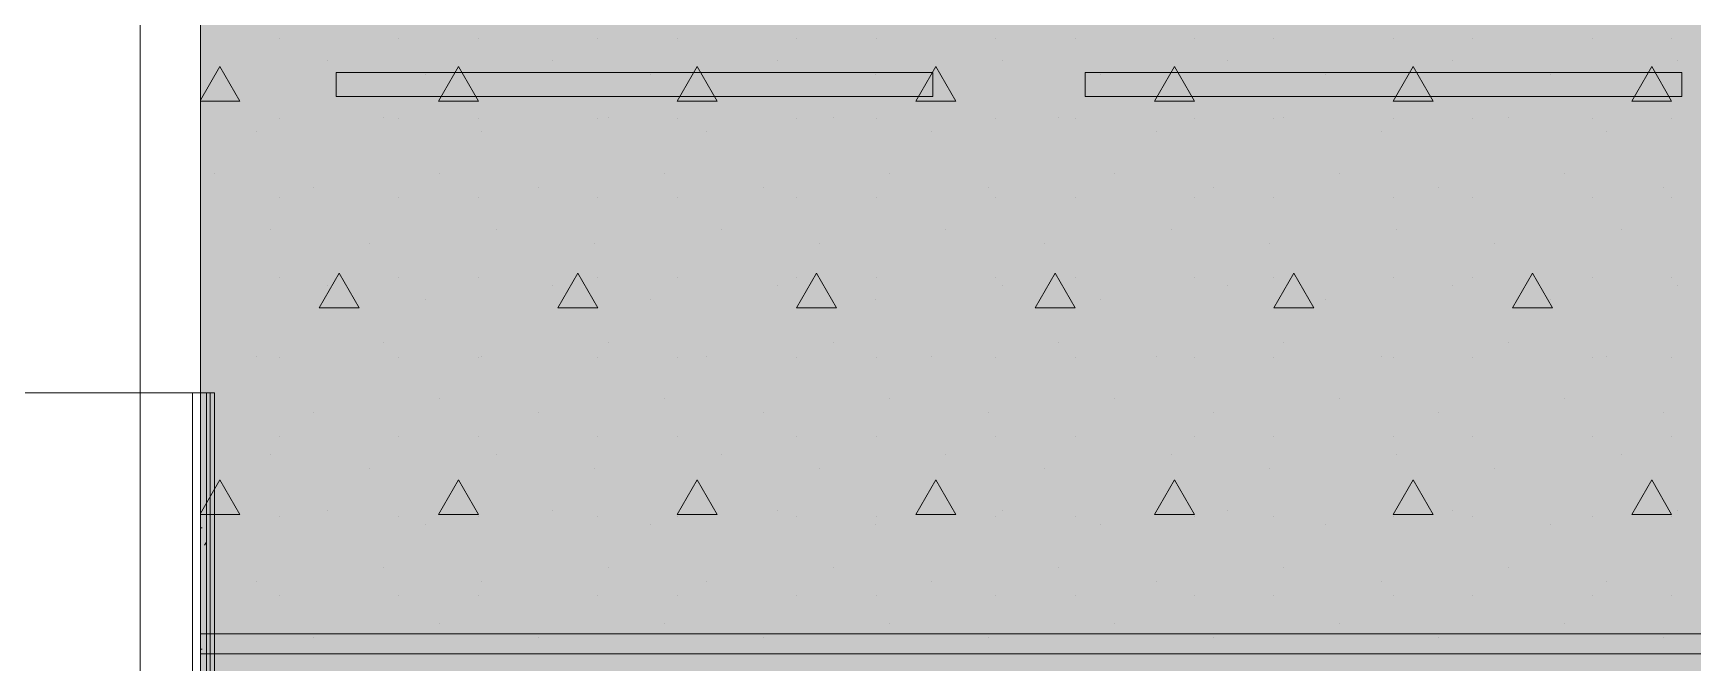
# Model space of a CAD drawing. Header units: millimetres. Extents: x -13069 to 207500, y -71366 to 56785.
# Drawn here: x 167557 to 171730, y 31204 to 32788 of the extents above; entities that cross this region are included whole.
import ezdxf

# ---------------------------------------------------------------- set-up
doc = ezdxf.new("R2010")
doc.units = ezdxf.units.MM
doc.layers.add('PDF _Подложка без мебели', color=7, linetype='Continuous')
doc.layers.add('PDF _Потолки', color=7, linetype='Continuous', lineweight=5, true_color=0x535353)
doc.layers.add('PDF _Ригели', color=7, linetype='Continuous', true_color=0x959595)
doc.layers.add('PDF _светильники', color=7, linetype='Continuous', true_color=0xffffff)

msp = doc.modelspace()

# ---------------------------------------------------------------- hatches: boundary and pattern name
at = {"layer": 'PDF _Потолки', "true_color": 0xffffff, "transparency": 33554559}
msp.add_hatch(color=7, dxfattribs=at).paths.add_polyline_path([(164998.924, 22658.343), (164998.924, 26422.341), (165168.919, 26422.341), (165168.919, 27608.343), (167412.919, 27608.343), (167427.922, 25005.844), (167427.922, 23805.844), (167427.922, 22132.342), (167397.123, 22132.342), (167397.123, 21526.544), (167675.12, 21526.544), (167675.12, 21159.741), (168160.02, 21159.741), (168157.225, 22062.441), (170317.021, 22062.441), (170317.021, 22667.443), (170565.422, 22667.443), (168531.523, 22676.443), (168531.523, 23506.442), (167977.922, 23506.442), (167977.922, 33404.643), (173867.619, 33404.643), (173925.022, 26392.343), (173779.82, 26392.343), (173779.82, 25405.941), (173933.024, 25405.941), (173955.32, 22652.441), (171517.021, 22663.241), (171517.021, 22007.443), (173980.522, 22007.443), (173998.82, 19747.442), (173800.822, 19747.442), (173800.822, 18418.542), (174009.52, 18418.542), (168168.321, 18418.243), (168163.621, 19961.541), (168163.621, 19961.041), (167690.123, 19961.041), (167690.123, 19115.341), (167375.12, 19115.341), (167375.12, 18483.041), (165792.021, 18483.041), (165792.021, 18784.542), (165130.223, 18784.542), (165130.223, 22112.341), (165639.524, 22112.341), (165639.524, 22658.343)])

# ---------------------------------------------------------------- linework, layer by layer
at = {"layer": 'PDF _Подложка без мебели', "lineweight": 18}
msp.add_lwpolyline([(167826.622, -7031.659, -0.41419022), (168226.622, -7431.659, -0.4141845), (167826.622, -7831.659, -0.4141845), (167426.622, -7431.659, -0.41419022), (167826.622, -7031.659), (167826.622, 46201.342)], format="xyb", dxfattribs=at)
for points in [[(167957.92, 31883.341), (167447.923, 31883.341)], [(167977.922, 29290.643), (167977.922, 31883.341)], [(167992.924, 29290.643), (167992.924, 31883.341)], [(168001.921, 29290.643), (168001.921, 31883.341)], [(167977.922, 31543.942), (167981.822, 31543.942)], [(167992.924, 31508.041), (167988.224, 31499.941)], [(167977.922, 31277.142), (173845.823, 31277.142)], [(167977.922, 31239.141), (167981.822, 31239.141)], [(173845.823, 31227.142), (167977.922, 31227.142)]]:
    msp.add_lwpolyline(points, dxfattribs=at)
msp.add_lwpolyline([(168012.919, 31883.341), (167957.92, 31883.341), (167957.92, 29290.643), (168012.919, 29290.643)], close=True, dxfattribs=at)
at = {"layer": 'PDF _Потолки', "color": 7, "lineweight": 13}
msp.add_lwpolyline([(171517.021, 22007.443), (171517.021, 22663.241), (173955.32, 22652.441), (173933.024, 25405.941), (173779.82, 25405.941), (173779.82, 26392.343), (173925.022, 26392.343), (173867.619, 33404.643), (167977.922, 33404.643), (167977.922, 23506.442), (168531.523, 23506.442), (168531.523, 22676.443), (170565.422, 22667.443), (170317.021, 22667.443), (170317.021, 22062.441)], dxfattribs=at)
at = {"layer": 'PDF _Потолки', "color": 161, "lineweight": 20, "true_color": 0x40a5ff}
for points in [[(168176.622, 32773.342), (168176.622, 32773.342)], [(168476.622, 32773.342), (168476.622, 32773.342)], [(168676.622, 32773.342), (168676.622, 32773.342)], [(168976.622, 32773.342), (168976.622, 32773.342)], [(169176.622, 32773.342), (169176.622, 32773.342)], [(169476.622, 32773.342), (169476.622, 32773.342)], [(169676.622, 32773.342), (169676.622, 32773.342)], [(169976.622, 32773.342), (169976.622, 32773.342)], [(170176.622, 32773.342), (170176.622, 32773.342)], [(170476.622, 32773.342), (170476.622, 32773.342)], [(170676.622, 32773.342), (170676.622, 32773.342)], [(170976.622, 32773.342), (170976.622, 32773.342)], [(171176.622, 32773.342), (171176.622, 32773.342)], [(171476.622, 32773.342), (171476.622, 32773.342)], [(171676.622, 32773.342), (171676.622, 32773.342)], [(168296.623, 32717.942), (168296.623, 32717.942)], [(168862.321, 32717.942), (168862.321, 32717.942)], [(169428.019, 32717.942), (169428.019, 32717.942)], [(169993.724, 32717.942), (169993.724, 32717.942)], [(170559.324, 32717.942), (170559.324, 32717.942)], [(171125.022, 32717.942), (171125.022, 32717.942)], [(171690.721, 32717.942), (171690.721, 32717.942)], [(167977.922, 32616.842), (168076.622, 32616.842), (168026.622, 32703.442), (167977.922, 32619.142)], [(167978.422, 32682.542), (167978.422, 32682.542)], [(168544.12, 32682.542), (168544.12, 32682.542)], [(169109.825, 32682.542), (169109.825, 32682.542)], [(169675.523, 32682.542), (169675.523, 32682.542)], [(170241.124, 32682.542), (170241.124, 32682.542)], [(170806.822, 32682.542), (170806.822, 32682.542)], [(171372.52, 32682.542), (171372.52, 32682.542)], [(168176.622, 32573.342), (168176.622, 32573.342)], [(168438.023, 32576.542), (168438.023, 32576.542)], [(168476.622, 32573.342), (168476.622, 32573.342)], [(168676.622, 32573.342), (168676.622, 32573.342)], [(168976.622, 32573.342), (168976.622, 32573.342)], [(169003.721, 32576.542), (169003.721, 32576.542)], [(169176.622, 32573.342), (169176.622, 32573.342)], [(169476.622, 32573.342), (169476.622, 32573.342)], [(169569.419, 32576.542), (169569.419, 32576.542)], [(169676.622, 32573.342), (169676.622, 32573.342)], [(169976.622, 32573.342), (169976.622, 32573.342)], [(170135.124, 32576.542), (170135.124, 32576.542)], [(170176.622, 32573.342), (170176.622, 32573.342)], [(170476.622, 32573.342), (170476.622, 32573.342)], [(170676.622, 32573.342), (170676.622, 32573.342)], [(170700.822, 32576.542), (170700.822, 32576.542)], [(170976.622, 32573.342), (170976.622, 32573.342)], [(171176.622, 32573.342), (171176.622, 32573.342)], [(171266.52, 32576.542), (171266.52, 32576.542)], [(171476.622, 32573.342), (171476.622, 32573.342)], [(171676.622, 32573.342), (171676.622, 32573.342)], [(168119.822, 32541.142), (168119.822, 32541.142)], [(168685.52, 32541.142), (168685.52, 32541.142)], [(169251.225, 32541.142), (169251.225, 32541.142)], [(169816.923, 32541.142), (169816.923, 32541.142)], [(170382.621, 32541.142), (170382.621, 32541.142)], [(170948.32, 32541.142), (170948.32, 32541.142)], [(171513.92, 32541.142), (171513.92, 32541.142)], [(168013.822, 32435.142), (168013.822, 32435.142)], [(168579.423, 32435.142), (168579.423, 32435.142)], [(169145.121, 32435.142), (169145.121, 32435.142)], [(169710.82, 32435.142), (169710.82, 32435.142)], [(170276.524, 32435.142), (170276.524, 32435.142)], [(170842.222, 32435.142), (170842.222, 32435.142)], [(171407.92, 32435.142), (171407.92, 32435.142)], [(168261.222, 32399.742), (168261.222, 32399.742)], [(168826.921, 32399.742), (168826.921, 32399.742)], [(169392.619, 32399.742), (169392.619, 32399.742)], [(169958.323, 32399.742), (169958.323, 32399.742)], [(170524.021, 32399.742), (170524.021, 32399.742)], [(171089.72, 32399.742), (171089.72, 32399.742)], [(171655.424, 32399.742), (171655.424, 32399.742)], [(168176.622, 32373.342), (168176.622, 32373.342)], [(168476.622, 32373.342), (168476.622, 32373.342)], [(168676.622, 32373.342), (168676.622, 32373.342)], [(168976.622, 32373.342), (168976.622, 32373.342)], [(169176.622, 32373.342), (169176.622, 32373.342)], [(169476.622, 32373.342), (169476.622, 32373.342)], [(169676.622, 32373.342), (169676.622, 32373.342)], [(169976.622, 32373.342), (169976.622, 32373.342)], [(170176.622, 32373.342), (170176.622, 32373.342)], [(170476.622, 32373.342), (170476.622, 32373.342)], [(170676.622, 32373.342), (170676.622, 32373.342)], [(170976.622, 32373.342), (170976.622, 32373.342)], [(171176.622, 32373.342), (171176.622, 32373.342)], [(171476.622, 32373.342), (171476.622, 32373.342)], [(171676.622, 32373.342), (171676.622, 32373.342)], [(168155.223, 32293.643), (168155.223, 32293.643)], [(168402.72, 32258.341), (168402.72, 32258.341)], [(168720.921, 32293.643), (168720.921, 32293.643)], [(168968.425, 32258.341), (168968.425, 32258.341)], [(169286.619, 32293.643), (169286.619, 32293.643)], [(169534.019, 32258.341), (169534.019, 32258.341)], [(169852.22, 32293.643), (169852.22, 32293.643)], [(170099.723, 32258.341), (170099.723, 32258.341)], [(170417.924, 32293.643), (170417.924, 32293.643)], [(170665.422, 32258.341), (170665.422, 32258.341)], [(170983.622, 32293.643), (170983.622, 32293.643)], [(171231.12, 32258.341), (171231.12, 32258.341)], [(171549.321, 32293.643), (171549.321, 32293.643)], [(168176.622, 32173.342), (168176.622, 32173.342)], [(168476.622, 32173.342), (168476.622, 32173.342)], [(168676.622, 32173.342), (168676.622, 32173.342)], [(168976.622, 32173.342), (168976.622, 32173.342)], [(169176.622, 32173.342), (169176.622, 32173.342)], [(169476.622, 32173.342), (169476.622, 32173.342)], [(169676.622, 32173.342), (169676.622, 32173.342)], [(169976.622, 32173.342), (169976.622, 32173.342)], [(170176.622, 32173.342), (170176.622, 32173.342)], [(170476.622, 32173.342), (170476.622, 32173.342)], [(170676.622, 32173.342), (170676.622, 32173.342)], [(170976.622, 32173.342), (170976.622, 32173.342)], [(171176.622, 32173.342), (171176.622, 32173.342)], [(171476.622, 32173.342), (171476.622, 32173.342)], [(171676.622, 32173.342), (171676.622, 32173.342)], [(168296.623, 32152.243), (168296.623, 32152.243)], [(168862.321, 32152.243), (168862.321, 32152.243)], [(169428.019, 32152.243), (169428.019, 32152.243)], [(169993.724, 32152.243), (169993.724, 32152.243)], [(170559.324, 32152.243), (170559.324, 32152.243)], [(171125.022, 32152.243), (171125.022, 32152.243)], [(171690.721, 32152.243), (171690.721, 32152.243)], [(167978.422, 32116.943), (167978.422, 32116.943)], [(168544.12, 32116.943), (168544.12, 32116.943)], [(169109.825, 32116.943), (169109.825, 32116.943)], [(169675.523, 32116.943), (169675.523, 32116.943)], [(170241.124, 32116.943), (170241.124, 32116.943)], [(170806.822, 32116.943), (170806.822, 32116.943)], [(171372.52, 32116.943), (171372.52, 32116.943)], [(168438.023, 32010.842), (168438.023, 32010.842)], [(169003.721, 32010.842), (169003.721, 32010.842)], [(169569.419, 32010.842), (169569.419, 32010.842)], [(170135.124, 32010.842), (170135.124, 32010.842)], [(170700.822, 32010.842), (170700.822, 32010.842)], [(171266.52, 32010.842), (171266.52, 32010.842)], [(168119.822, 31975.442), (168119.822, 31975.442)], [(168176.622, 31973.342), (168176.622, 31973.342)], [(168476.622, 31973.342), (168476.622, 31973.342)], [(168676.622, 31973.342), (168676.622, 31973.342)], [(168685.52, 31975.442), (168685.52, 31975.442)], [(168976.622, 31973.342), (168976.622, 31973.342)], [(169176.622, 31973.342), (169176.622, 31973.342)], [(169251.225, 31975.442), (169251.225, 31975.442)], [(169476.622, 31973.342), (169476.622, 31973.342)], [(169676.622, 31973.342), (169676.622, 31973.342)], [(169816.923, 31975.442), (169816.923, 31975.442)], [(169976.622, 31973.342), (169976.622, 31973.342)], [(170176.622, 31973.342), (170176.622, 31973.342)], [(170382.621, 31975.442), (170382.621, 31975.442)], [(170476.622, 31973.342), (170476.622, 31973.342)], [(170676.622, 31973.342), (170676.622, 31973.342)], [(170948.32, 31975.442), (170948.32, 31975.442)], [(170976.622, 31973.342), (170976.622, 31973.342)], [(171176.622, 31973.342), (171176.622, 31973.342)], [(171476.622, 31973.342), (171476.622, 31973.342)], [(171513.92, 31975.442), (171513.92, 31975.442)], [(171676.622, 31973.342), (171676.622, 31973.342)], [(168013.822, 31869.442), (168013.822, 31869.442)], [(168579.423, 31869.442), (168579.423, 31869.442)], [(169145.121, 31869.442), (169145.121, 31869.442)], [(169710.82, 31869.442), (169710.82, 31869.442)], [(170276.524, 31869.442), (170276.524, 31869.442)], [(170842.222, 31869.442), (170842.222, 31869.442)], [(171407.92, 31869.442), (171407.92, 31869.442)], [(168261.222, 31834.042), (168261.222, 31834.042)], [(168826.921, 31834.042), (168826.921, 31834.042)], [(169392.619, 31834.042), (169392.619, 31834.042)], [(169958.323, 31834.042), (169958.323, 31834.042)], [(170524.021, 31834.042), (170524.021, 31834.042)], [(171089.72, 31834.042), (171089.72, 31834.042)], [(171655.424, 31834.042), (171655.424, 31834.042)], [(168176.622, 31773.342), (168176.622, 31773.342)], [(168476.622, 31773.342), (168476.622, 31773.342)], [(168676.622, 31773.342), (168676.622, 31773.342)], [(168976.622, 31773.342), (168976.622, 31773.342)], [(169176.622, 31773.342), (169176.622, 31773.342)], [(169476.622, 31773.342), (169476.622, 31773.342)], [(169676.622, 31773.342), (169676.622, 31773.342)], [(169976.622, 31773.342), (169976.622, 31773.342)], [(170176.622, 31773.342), (170176.622, 31773.342)], [(170476.622, 31773.342), (170476.622, 31773.342)], [(170676.622, 31773.342), (170676.622, 31773.342)], [(170976.622, 31773.342), (170976.622, 31773.342)], [(171176.622, 31773.342), (171176.622, 31773.342)], [(171476.622, 31773.342), (171476.622, 31773.342)], [(171676.622, 31773.342), (171676.622, 31773.342)], [(168155.223, 31728.042), (168155.223, 31728.042)], [(168720.921, 31728.042), (168720.921, 31728.042)], [(169286.619, 31728.042), (169286.619, 31728.042)], [(169852.22, 31728.042), (169852.22, 31728.042)], [(170417.924, 31728.042), (170417.924, 31728.042)], [(170983.622, 31728.042), (170983.622, 31728.042)], [(171549.321, 31728.042), (171549.321, 31728.042)], [(168402.72, 31692.642), (168402.72, 31692.642)], [(168968.425, 31692.642), (168968.425, 31692.642)], [(169534.019, 31692.642), (169534.019, 31692.642)], [(170099.723, 31692.642), (170099.723, 31692.642)], [(170665.422, 31692.642), (170665.422, 31692.642)], [(171231.12, 31692.642), (171231.12, 31692.642)], [(167977.922, 31577.642), (168076.622, 31577.642), (168026.622, 31664.242), (167977.922, 31579.843)], [(168296.623, 31586.541), (168296.623, 31586.541)], [(168862.321, 31586.541), (168862.321, 31586.541)], [(169428.019, 31586.541), (169428.019, 31586.541)], [(169993.724, 31586.541), (169993.724, 31586.541)], [(170559.324, 31586.541), (170559.324, 31586.541)], [(171125.022, 31586.541), (171125.022, 31586.541)], [(171690.721, 31586.541), (171690.721, 31586.541)], [(167978.422, 31551.242), (167978.422, 31551.242)], [(168176.622, 31573.342), (168176.622, 31573.342)], [(168476.622, 31573.342), (168476.622, 31573.342)], [(168544.12, 31551.242), (168544.12, 31551.242)], [(168676.622, 31573.342), (168676.622, 31573.342)], [(168976.622, 31573.342), (168976.622, 31573.342)], [(169109.825, 31551.242), (169109.825, 31551.242)], [(169176.622, 31573.342), (169176.622, 31573.342)], [(169476.622, 31573.342), (169476.622, 31573.342)], [(169675.523, 31551.242), (169675.523, 31551.242)], [(169676.622, 31573.342), (169676.622, 31573.342)], [(169976.622, 31573.342), (169976.622, 31573.342)], [(170176.622, 31573.342), (170176.622, 31573.342)], [(170241.124, 31551.242), (170241.124, 31551.242)], [(170476.622, 31573.342), (170476.622, 31573.342)], [(170676.622, 31573.342), (170676.622, 31573.342)], [(170806.822, 31551.242), (170806.822, 31551.242)], [(170976.622, 31573.342), (170976.622, 31573.342)], [(171176.622, 31573.342), (171176.622, 31573.342)], [(171372.52, 31551.242), (171372.52, 31551.242)], [(171476.622, 31573.342), (171476.622, 31573.342)], [(171676.622, 31573.342), (171676.622, 31573.342)], [(168438.023, 31445.141), (168438.023, 31445.141)], [(169003.721, 31445.141), (169003.721, 31445.141)], [(169569.419, 31445.141), (169569.419, 31445.141)], [(170135.124, 31445.141), (170135.124, 31445.141)], [(170700.822, 31445.141), (170700.822, 31445.141)], [(171266.52, 31445.141), (171266.52, 31445.141)], [(168119.822, 31409.841), (168119.822, 31409.841)], [(168685.52, 31409.841), (168685.52, 31409.841)], [(169251.225, 31409.841), (169251.225, 31409.841)], [(169816.923, 31409.841), (169816.923, 31409.841)], [(170382.621, 31409.841), (170382.621, 31409.841)], [(170948.32, 31409.841), (170948.32, 31409.841)], [(171513.92, 31409.841), (171513.92, 31409.841)], [(168176.622, 31373.342), (168176.622, 31373.342)], [(168476.622, 31373.342), (168476.622, 31373.342)], [(168676.622, 31373.342), (168676.622, 31373.342)], [(168976.622, 31373.342), (168976.622, 31373.342)], [(169176.622, 31373.342), (169176.622, 31373.342)], [(169476.622, 31373.342), (169476.622, 31373.342)], [(169676.622, 31373.342), (169676.622, 31373.342)], [(169976.622, 31373.342), (169976.622, 31373.342)], [(170176.622, 31373.342), (170176.622, 31373.342)], [(170476.622, 31373.342), (170476.622, 31373.342)], [(170676.622, 31373.342), (170676.622, 31373.342)], [(170976.622, 31373.342), (170976.622, 31373.342)], [(171176.622, 31373.342), (171176.622, 31373.342)], [(171476.622, 31373.342), (171476.622, 31373.342)], [(171676.622, 31373.342), (171676.622, 31373.342)], [(168013.822, 31303.741), (168013.822, 31303.741)], [(168579.423, 31303.741), (168579.423, 31303.741)], [(169145.121, 31303.741), (169145.121, 31303.741)], [(169710.82, 31303.741), (169710.82, 31303.741)], [(170276.524, 31303.741), (170276.524, 31303.741)], [(170842.222, 31303.741), (170842.222, 31303.741)], [(171407.92, 31303.741), (171407.92, 31303.741)], [(168261.222, 31268.344), (168261.222, 31268.344)], [(168826.921, 31268.344), (168826.921, 31268.344)], [(169392.619, 31268.344), (169392.619, 31268.344)], [(169958.323, 31268.344), (169958.323, 31268.344)], [(170524.021, 31268.344), (170524.021, 31268.344)], [(171089.72, 31268.344), (171089.72, 31268.344)], [(171655.424, 31268.344), (171655.424, 31268.344)]]:
    msp.add_lwpolyline(points, dxfattribs=at)
for points in [[(168626.622, 32703.442), (168576.622, 32616.842), (168676.622, 32616.842)], [(169226.622, 32703.442), (169176.622, 32616.842), (169276.622, 32616.842)], [(169826.622, 32703.442), (169776.622, 32616.842), (169876.622, 32616.842)], [(170426.622, 32703.442), (170376.622, 32616.842), (170476.622, 32616.842)], [(171026.622, 32703.442), (170976.622, 32616.842), (171076.622, 32616.842)], [(171626.622, 32703.442), (171576.622, 32616.842), (171676.622, 32616.842)], [(168326.622, 32183.842), (168276.622, 32097.242), (168376.622, 32097.242)], [(168926.622, 32183.842), (168876.622, 32097.242), (168976.622, 32097.242)], [(169526.622, 32183.842), (169476.622, 32097.242), (169576.622, 32097.242)], [(170126.622, 32183.842), (170076.622, 32097.242), (170176.622, 32097.242)], [(170726.622, 32183.842), (170676.622, 32097.242), (170776.622, 32097.242)], [(171326.622, 32183.842), (171276.622, 32097.242), (171376.622, 32097.242)], [(168626.622, 31664.242), (168576.622, 31577.642), (168676.622, 31577.642)], [(169226.622, 31664.242), (169176.622, 31577.642), (169276.622, 31577.642)], [(169826.622, 31664.242), (169776.622, 31577.642), (169876.622, 31577.642)], [(170426.622, 31664.242), (170376.622, 31577.642), (170476.622, 31577.642)], [(171026.622, 31664.242), (170976.622, 31577.642), (171076.622, 31577.642)], [(171626.622, 31664.242), (171576.622, 31577.642), (171676.622, 31577.642)]]:
    msp.add_lwpolyline(points, close=True, dxfattribs=at)
at = {"layer": 'PDF _Ригели', "color": 7, "lineweight": 18}
msp.add_lwpolyline([(167826.622, -2015.058), (167826.622, 46201.342)], dxfattribs=at)
at = {"layer": 'PDF _светильники', "color": 7, "lineweight": 13}
for points in [[(169818.821, 32688.342), (168318.821, 32688.342), (168318.821, 32628.343), (169818.821, 32628.343)], [(171702.323, 32688.342), (170202.323, 32688.342), (170202.323, 32628.343), (171702.323, 32628.343)]]:
    msp.add_lwpolyline(points, close=True, dxfattribs=at)
at = {"layer": 'PDF _светильники', "color": 53, "lineweight": 0, "true_color": 0xf7e046, "transparency": 33554559}
for points in [[(169818.821, 32688.342), (168318.821, 32688.342), (169818.821, 32628.343), (168318.821, 32628.343)], [(171702.323, 32688.342), (170202.323, 32688.342), (171702.323, 32628.343), (170202.323, 32628.343)]]:
    msp.add_solid(points, dxfattribs=at)

doc.saveas('drawing.dxf')
